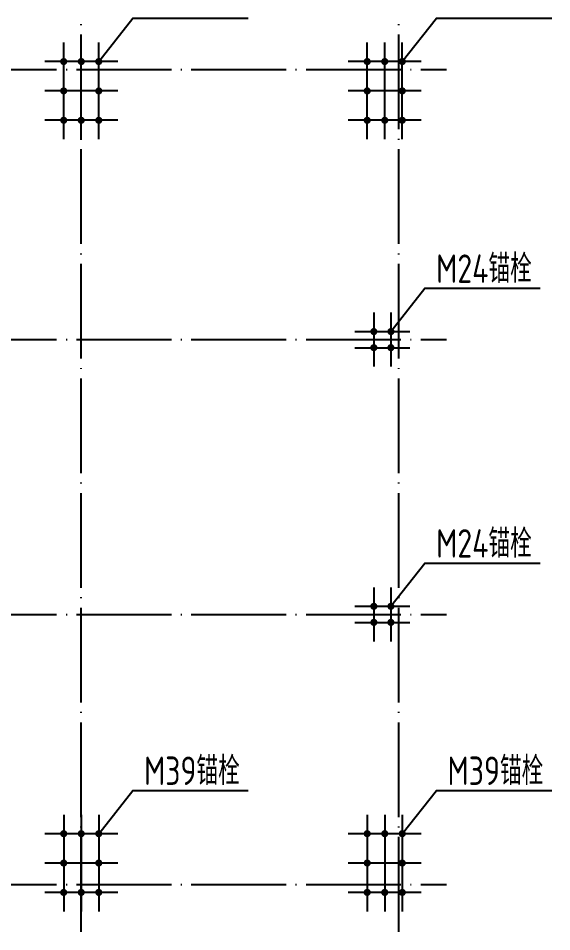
# Model space of a CAD drawing. Extents: x 9834882 to 10005569, y 1691670 to 2510806.
# Drawn here: x 9954267 to 9965515, y 2234591 to 2253874 of the extents above; entities that cross this region are included whole.
import ezdxf

# ---------------------------------------------------------------- set-up
doc = ezdxf.new("R2010")
doc.units = 0
doc.header["$LTSCALE"] = 1000
doc.header["$MEASUREMENT"] = 0
doc.linetypes.add('DOTE', pattern=[2.42, 2, -0.2, 0.02, -0.2])
for name, color, linetype in [('10', 7, 'CONTINUOUS'), ('DOTE', 8, 'DOTE'), ('一般文字', 6, 'CONTINUOUS')]:
    doc.layers.add(name, color=color, linetype=linetype)
doc.styles.add('TSSD_REIN', font='atssdeng.shx', dxfattribs={"width": 0.7, "bigfont": 'atssdchn.shx'})

msp = doc.modelspace()

# ---------------------------------------------------------------- linework, layer by layer
at = {"layer": '10', "color": 1}
for p, q in [((9955224.1, 2251320.9), (9955224.1, 2253360.6)), ((9955593.9, 2251320.9), (9955593.9, 2253360.6)), ((9955963.8, 2251320.9), (9955963.8, 2253360.6)), ((9961624.3, 2251320.9), (9961624.3, 2253360.6)), ((9961994.1, 2251320.9), (9961994.1, 2253360.6)), ((9962363.9, 2251320.9), (9962363.9, 2253360.6)), ((9956363.8, 2252960.9), (9954824.1, 2252960.9)), ((9962763.9, 2252960.9), (9961224.3, 2252960.9)), ((9956363.8, 2252340.9), (9954824.1, 2252340.9)), ((9962763.9, 2252340.9), (9961224.3, 2252340.9)), ((9956363.8, 2251720.9), (9954824.1, 2251720.9)), ((9962763.9, 2251720.9), (9961224.3, 2251720.9)), ((9961764.3, 2247660.7), (9961764.3, 2246521.1)), ((9962123.9, 2247660.7), (9962123.9, 2246521.1)), ((9961364.3, 2247260.7), (9962523.9, 2247260.7)), ((9961364.3, 2246920.7), (9962523.9, 2246920.7)), ((9961764.3, 2241860.7), (9961764.3, 2240721.1)), ((9962123.9, 2241860.7), (9962123.9, 2240721.1)), ((9961364.3, 2241460.7), (9962523.9, 2241460.7)), ((9961364.3, 2241120.7), (9962523.9, 2241120.7)), ((9955224.1, 2237060.9), (9955224.1, 2235021.2)), ((9955593.9, 2237060.9), (9955593.9, 2235021.2)), ((9955963.8, 2237060.9), (9955963.8, 2235021.2)), ((9961624.3, 2237060.9), (9961624.3, 2235021.2)), ((9961994.1, 2237060.9), (9961994.1, 2235021.2)), ((9962363.9, 2237060.9), (9962363.9, 2235021.2)), ((9956363.8, 2236660.9), (9954824.1, 2236660.9)), ((9962763.9, 2236660.9), (9961224.3, 2236660.9)), ((9956363.8, 2236040.9), (9954824.1, 2236040.9)), ((9962763.9, 2236040.9), (9961224.3, 2236040.9)), ((9956363.8, 2235420.9), (9954824.1, 2235420.9)), ((9962763.9, 2235420.9), (9961224.3, 2235420.9))]:
    msp.add_line(p, q, dxfattribs=at)
at = {"layer": '10', "const_width": 75}
for points in [[(9955186.6, 2252960.9, -1), (9955261.6, 2252960.9, -1), (9955186.6, 2252960.9, -1)], [(9955556.4, 2252960.9, -1), (9955631.4, 2252960.9, -1), (9955556.4, 2252960.9, -1)], [(9955926.3, 2252960.9, -1), (9956001.3, 2252960.9, -1), (9955926.3, 2252960.9, -1)], [(9961586.8, 2252960.9, -1), (9961661.8, 2252960.9, -1), (9961586.8, 2252960.9, -1)], [(9961956.6, 2252960.9, -1), (9962031.6, 2252960.9, -1), (9961956.6, 2252960.9, -1)], [(9962326.4, 2252960.9, -1), (9962401.4, 2252960.9, -1), (9962326.4, 2252960.9, -1)], [(9955186.6, 2252340.9, -1), (9955261.6, 2252340.9, -1), (9955186.6, 2252340.9, -1)], [(9955926.3, 2252340.9, -1), (9956001.3, 2252340.9, -1), (9955926.3, 2252340.9, -1)], [(9961586.8, 2252340.9, -1), (9961661.8, 2252340.9, -1), (9961586.8, 2252340.9, -1)], [(9962326.4, 2252340.9, -1), (9962401.4, 2252340.9, -1), (9962326.4, 2252340.9, -1)], [(9955186.6, 2251720.9, -1), (9955261.6, 2251720.9, -1), (9955186.6, 2251720.9, -1)], [(9955556.4, 2251720.9, -1), (9955631.4, 2251720.9, -1), (9955556.4, 2251720.9, -1)], [(9955926.3, 2251720.9, -1), (9956001.3, 2251720.9, -1), (9955926.3, 2251720.9, -1)], [(9961586.8, 2251720.9, -1), (9961661.8, 2251720.9, -1), (9961586.8, 2251720.9, -1)], [(9961956.6, 2251720.9, -1), (9962031.6, 2251720.9, -1), (9961956.6, 2251720.9, -1)], [(9962326.4, 2251720.9, -1), (9962401.4, 2251720.9, -1), (9962326.4, 2251720.9, -1)], [(9961764.3, 2247223.2, -1), (9961764.3, 2247298.2, -1), (9961764.3, 2247223.2, -1)], [(9962123.9, 2247223.2, -1), (9962123.9, 2247298.2, -1), (9962123.9, 2247223.2, -1)], [(9961764.3, 2246883.2, -1), (9961764.3, 2246958.2, -1), (9961764.3, 2246883.2, -1)], [(9962123.9, 2246883.2, -1), (9962123.9, 2246958.2, -1), (9962123.9, 2246883.2, -1)], [(9961764.3, 2241423.2, -1), (9961764.3, 2241498.2, -1), (9961764.3, 2241423.2, -1)], [(9962123.9, 2241423.2, -1), (9962123.9, 2241498.2, -1), (9962123.9, 2241423.2, -1)], [(9961764.3, 2241083.2, -1), (9961764.3, 2241158.2, -1), (9961764.3, 2241083.2, -1)], [(9962123.9, 2241083.2, -1), (9962123.9, 2241158.2, -1), (9962123.9, 2241083.2, -1)], [(9955186.6, 2236660.9, 1), (9955261.6, 2236660.9, 1), (9955186.6, 2236660.9, 1)], [(9955556.4, 2236660.9, 1), (9955631.4, 2236660.9, 1), (9955556.4, 2236660.9, 1)], [(9955926.3, 2236660.9, 1), (9956001.3, 2236660.9, 1), (9955926.3, 2236660.9, 1)], [(9961586.8, 2236660.9, 1), (9961661.8, 2236660.9, 1), (9961586.8, 2236660.9, 1)], [(9961956.6, 2236660.9, 1), (9962031.6, 2236660.9, 1), (9961956.6, 2236660.9, 1)], [(9962326.4, 2236660.9, 1), (9962401.4, 2236660.9, 1), (9962326.4, 2236660.9, 1)], [(9955186.6, 2236040.9, 1), (9955261.6, 2236040.9, 1), (9955186.6, 2236040.9, 1)], [(9955926.3, 2236040.9, 1), (9956001.3, 2236040.9, 1), (9955926.3, 2236040.9, 1)], [(9961586.8, 2236040.9, 1), (9961661.8, 2236040.9, 1), (9961586.8, 2236040.9, 1)], [(9962326.4, 2236040.9, 1), (9962401.4, 2236040.9, 1), (9962326.4, 2236040.9, 1)], [(9955186.6, 2235420.9, 1), (9955261.6, 2235420.9, 1), (9955186.6, 2235420.9, 1)], [(9955556.4, 2235420.9, 1), (9955631.4, 2235420.9, 1), (9955556.4, 2235420.9, 1)], [(9955926.3, 2235420.9, 1), (9956001.3, 2235420.9, 1), (9955926.3, 2235420.9, 1)], [(9961586.8, 2235420.9, 1), (9961661.8, 2235420.9, 1), (9961586.8, 2235420.9, 1)], [(9961956.6, 2235420.9, 1), (9962031.6, 2235420.9, 1), (9961956.6, 2235420.9, 1)], [(9962326.4, 2235420.9, 1), (9962401.4, 2235420.9, 1), (9962326.4, 2235420.9, 1)]]:
    msp.add_lwpolyline(points, format="xyb", close=True, dxfattribs=at)
at = {"layer": 'DOTE'}
for p, q in [((9955593.9, 2234590.9), (9955593.9, 2253790.9)), ((9962293.9, 2234590.9), (9962293.9, 2253790.9)), ((9907093.9, 2252790.9), (9963293.9, 2252790.9)), ((9907093.9, 2247090.9), (9963293.9, 2247090.9)), ((9907093.9, 2241290.9), (9963293.9, 2241290.9)), ((9907093.9, 2235590.9), (9963293.9, 2235590.9))]:
    msp.add_line(p, q, dxfattribs=at)
at = {"layer": '一般文字', "color": 5}
for points in [[(9955963.8, 2252960.9), (9956681.9, 2253874.5), (9959114.8, 2253874.5)], [(9962363.9, 2252960.9), (9963082, 2253874.5), (9965514.9, 2253874.5)], [(9962123.9, 2247260.7), (9962842, 2248174.3), (9965274.9, 2248174.3)], [(9962123.9, 2241460.7), (9962842, 2242374.3), (9965274.9, 2242374.3)], [(9955963.8, 2236660.9), (9956681.9, 2237574.5), (9959114.8, 2237574.5)], [(9962363.9, 2236660.9), (9963082, 2237574.5), (9965514.9, 2237574.5)]]:
    msp.add_lwpolyline(points, dxfattribs=at)

# ---------------------------------------------------------------- texts
at = {"layer": '一般文字', "color": 5, "style": 'TSSD_REIN', "width": 0.8}
for s, p in [('M24锚栓', (9963077.8, 2248288.9)), ('M24锚栓', (9963077.8, 2242488.9)), ('M39锚栓', (9956917.7, 2237689.1)), ('M39锚栓', (9963317.9, 2237689.1))]:
    msp.add_text(s, height=600, dxfattribs=at).set_placement(p)

doc.saveas('drawing.dxf')
